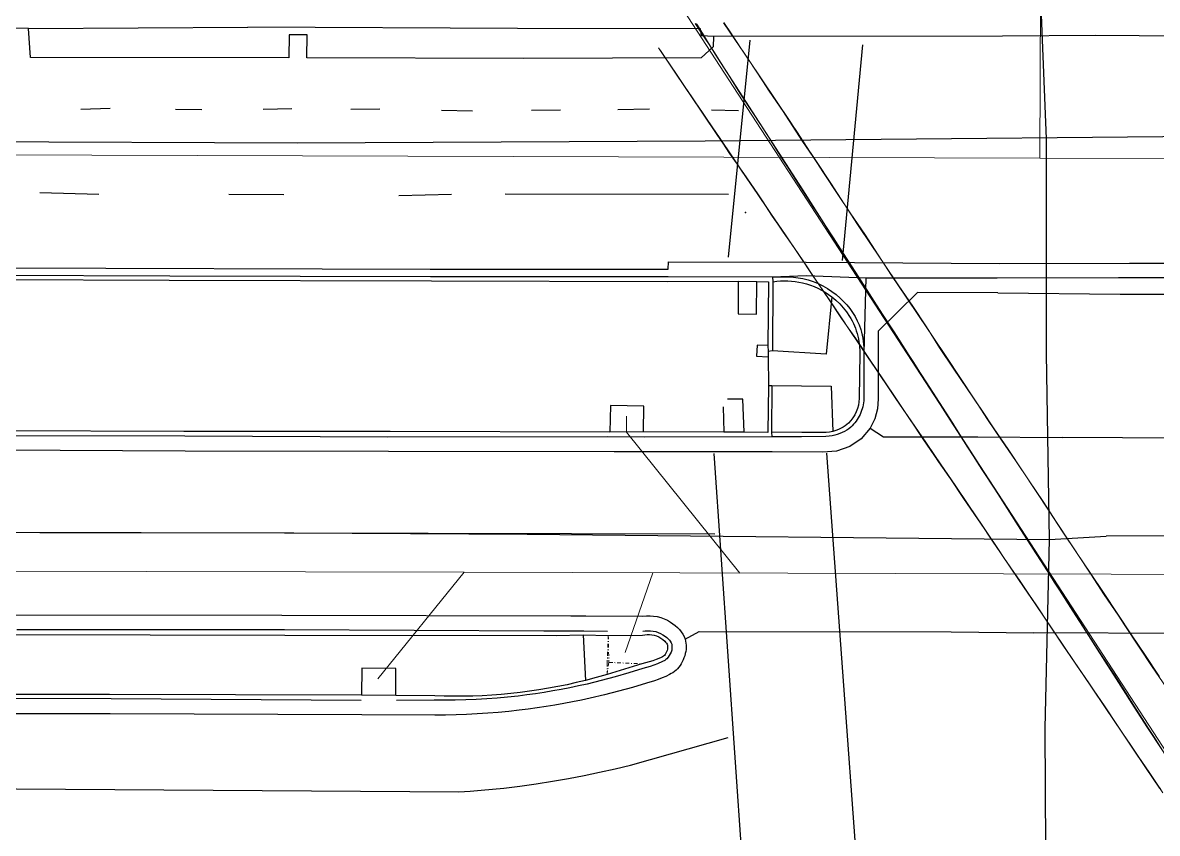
# Model space of a CAD drawing. Header units: feet. Extents: x 6439700 to 6442002, y 1883557 to 1884423.
# Drawn here: x 6439940.4 to 6440090.8, y 1883908.9 to 1884016.3 of the extents above; entities that cross this region are included whole.
import ezdxf
from ezdxf.lldxf.tags import DXFTag

# ---------------------------------------------------------------- set-up
doc = ezdxf.new("R2010")
doc.units = ezdxf.units.FT
doc.header["$MEASUREMENT"] = 0
doc.linetypes.add('DASHDOT', pattern=[1, 0.5, -0.25, 0, -0.25])
for name, color, linetype, lineweight in [('VF-ELEC-OVHD-LINE-', 253, 'OVERHEADELECTRIC', 15), ('VF-ROAD-CRWN-LINE-', 253, 'Continuous', 25), ('VF-ROAD-STRP-WHIT-LINE-', 253, 'Continuous', 25), ('VF-SSWR-GEOP-LINE-QLB-', 253, 'SEWER', 15), ('VF-STRM-GEOP-LINE-QLB-', 253, 'STORMDRAIN', 15), ('VF-TOPO-BRKL-LINE-', 253, 'DASHDOT', 13), ('VF-TOPO-CONC-EDGE-LINE-', 253, 'Continuous', 25), ('VF-TOPO-CONC-GTFL-LINE-', 253, 'Continuous', 25), ('VF-TOPO-CONC-LIPG-LINE-', 253, 'Continuous', 25), ('VF-TOPO-CONC-TBCB-LINE-', 253, 'Continuous', 25)]:
    doc.layers.add(name, color=color, linetype=linetype, lineweight=lineweight)
doc.styles.get("Standard").update_dxf_attribs({"font": 'arial.ttf'})
tags = doc.linetypes.add('OVERHEADELECTRIC', pattern='A,1,-0.03,["OE",Standard,S=0.08,R=0,X=0,Y=-0.04],-0.16,1', length=2.19).pattern_tags.tags
tags[6] = DXFTag(74, 10)
tags = doc.linetypes.add('SEWER', pattern='A,1,-0.03,["SS",Standard,S=0.08,R=0,X=0,Y=-0.04],-0.16,1', length=2.19).pattern_tags.tags
tags[6] = DXFTag(74, 10)
tags = doc.linetypes.add('STORMDRAIN', pattern='A,1,-0.03,["SD",Standard,S=0.08,R=0,X=0,Y=-0.04],-0.16,1', length=2.19).pattern_tags.tags
tags[6] = DXFTag(74, 10)

msp = doc.modelspace()

# ---------------------------------------------------------------- linework, layer by layer
at = {"layer": 'VF-ELEC-OVHD-LINE-', "ltscale": 0.6}
msp.add_lwpolyline([(6440119.31, 1883877.73), (6440027.99, 1884018)], dxfattribs=at)
at = {"layer": 'VF-ELEC-OVHD-LINE-'}
for points in [[(6440092.16, 1883918.85, 696.75), (6440090.41, 1883921.62, 696.57), (6440088.62, 1883924.36, 696.43), (6440086.88, 1883927.14, 696.28), (6440085.11, 1883929.9, 696.17), (6440083.33, 1883932.66, 696.08), (6440081.55, 1883935.41, 695.99), (6440079.78, 1883938.17, 695.93), (6440078, 1883940.92, 695.88), (6440076.22, 1883943.68, 695.85), (6440074.44, 1883946.44, 695.84), (6440072.66, 1883949.19, 695.86), (6440070.88, 1883951.95, 695.89), (6440069.14, 1883954.73, 695.92), (6440067.36, 1883957.48, 695.98), (6440065.57, 1883960.23, 696.06), (6440063.83, 1883963.01, 696.15), (6440062.03, 1883965.76, 696.27), (6440060.26, 1883968.51, 696.41), (6440058.51, 1883971.29, 696.55), (6440056.71, 1883974.02, 696.71), (6440054.95, 1883976.78, 696.89), (6440053.19, 1883979.55, 697.09), (6440051.4, 1883982.29, 697.31), (6440049.64, 1883985.05, 697.53), (6440047.87, 1883987.8, 697.79), (6440046.09, 1883990.54, 698.06), (6440044.35, 1883993.31, 698.33), (6440042.56, 1883996.04, 698.65), (6440040.78, 1883998.78, 698.99), (6440039.04, 1884001.54, 699.32), (6440037.26, 1884004.27, 699.69), (6440035.46, 1884007, 700), (6440033.74, 1884009.75, 700.48), (6440032, 1884012.5, 700.87), (6440030.21, 1884015.2, 701.37), (6440029.54, 1884016.21, 701.56)], [(6440091.3, 1883920.15, 696.67), (6440089.52, 1883922.9, 696.5), (6440087.74, 1883925.65, 696.35), (6440085.97, 1883928.41, 696.23), (6440084.21, 1883931.18, 696.14), (6440082.45, 1883933.95, 696.05), (6440080.69, 1883936.71, 695.96), (6440078.94, 1883939.49, 695.89), (6440077.12, 1883942.21, 695.76), (6440075.39, 1883945, 695.82), (6440073.63, 1883947.77, 695.82), (6440071.85, 1883950.53, 695.86), (6440070.07, 1883953.28, 695.9), (6440068.28, 1883956.03, 695.96), (6440066.5, 1883958.79, 696.03), (6440064.71, 1883961.54, 696.12), (6440062.93, 1883964.29, 696.22), (6440061.16, 1883967.05, 696.34), (6440059.42, 1883969.82, 696.49), (6440057.68, 1883972.6, 696.62), (6440055.92, 1883975.37, 696.78), (6440054.13, 1883978.11, 696.97), (6440052.36, 1883980.87, 697.18), (6440050.58, 1883983.61, 697.42), (6440048.8, 1883986.36, 697.67), (6440047.02, 1883989.1, 697.93), (6440045.24, 1883991.85, 698.2), (6440043.48, 1883994.59, 698.49), (6440041.71, 1883997.34, 698.82), (6440039.96, 1884000.1, 699.15), (6440038.2, 1884002.84, 699.5), (6440036.44, 1884005.58, 699.87), (6440034.68, 1884008.33, 700.26), (6440032.92, 1884011.07, 700.65), (6440031.17, 1884013.8, 701.11), (6440029.66, 1884016.18, 701.5)], [(6440092.03, 1883919.09, 696.72), (6440090.27, 1883921.85, 696.55), (6440088.48, 1883924.6, 696.41), (6440086.7, 1883927.35, 696.29), (6440084.91, 1883930.1, 696.18), (6440083.13, 1883932.85, 696.08), (6440081.36, 1883935.61, 695.99), (6440079.59, 1883938.37, 695.92), (6440077.83, 1883941.14, 695.88), (6440076.08, 1883943.92, 695.84), (6440074.32, 1883946.69, 695.81), (6440072.55, 1883949.45, 695.84), (6440070.77, 1883952.2, 695.89), (6440068.98, 1883954.95, 695.93), (6440067.2, 1883957.7, 696), (6440065.41, 1883960.45, 696.08), (6440063.69, 1883963.25, 696.15), (6440061.93, 1883966.01, 696.26), (6440060.15, 1883968.76, 696.42), (6440058.36, 1883971.51, 696.57), (6440056.58, 1883974.26, 696.74), (6440054.8, 1883977.01, 696.92), (6440053.02, 1883979.76, 697.12), (6440051.24, 1883982.51, 697.33), (6440049.46, 1883985.25, 697.57), (6440047.7, 1883988.01, 697.82), (6440045.95, 1883990.77, 698.08), (6440044.21, 1883993.54, 698.36), (6440042.46, 1883996.3, 698.66), (6440040.68, 1883999.03, 699), (6440038.91, 1884001.78, 699.34), (6440037.14, 1884004.52, 699.7), (6440035.37, 1884007.25, 700.1), (6440033.6, 1884009.98, 700.52), (6440031.82, 1884012.71, 700.92), (6440030.12, 1884015.47, 701.41), (6440029.71, 1884016.12, 701.52)], [(6440091.27, 1883920.24, 696.67), (6440089.49, 1883922.99, 696.5), (6440087.71, 1883925.75, 696.36), (6440085.94, 1883928.5, 696.24), (6440084.16, 1883931.26, 696.13), (6440082.41, 1883934.03, 696.05), (6440080.67, 1883936.81, 695.94), (6440078.9, 1883939.57, 695.87), (6440077.12, 1883942.33, 695.83), (6440075.34, 1883945.08, 695.81), (6440073.57, 1883947.85, 695.81), (6440071.8, 1883950.61, 695.86), (6440070.02, 1883953.36, 695.89), (6440068.25, 1883956.12, 695.95), (6440066.47, 1883958.88, 696.02), (6440064.7, 1883961.64, 696.11), (6440062.92, 1883964.4, 696.22), (6440061.15, 1883967.15, 696.36), (6440059.37, 1883969.91, 696.49), (6440057.6, 1883972.66, 696.64), (6440055.82, 1883975.42, 696.82), (6440054.05, 1883978.17, 697), (6440052.28, 1883980.92, 697.21), (6440050.51, 1883983.68, 697.44), (6440048.74, 1883986.43, 697.69), (6440046.97, 1883989.18, 697.94), (6440045.21, 1883991.94, 698.21), (6440043.47, 1883994.7, 698.48), (6440041.7, 1883997.45, 698.79), (6440039.94, 1884000.19, 699.13), (6440038.17, 1884002.93, 699.49), (6440036.4, 1884005.67, 699.87), (6440034.63, 1884008.41, 700.26), (6440032.86, 1884011.14, 700.68), (6440031.14, 1884013.89, 701.13), (6440029.72, 1884016.16, 701.51)], [(6440092.36, 1883918.5, 696.77), (6440090.62, 1883921.28, 696.59), (6440088.84, 1883924.03, 696.44), (6440087.04, 1883926.77, 696.31), (6440085.28, 1883929.53, 696.2), (6440083.54, 1883932.31, 696.1), (6440081.75, 1883935.06, 696.02), (6440079.97, 1883937.82, 695.93), (6440078.21, 1883940.59, 695.88), (6440076.45, 1883943.35, 695.84), (6440074.65, 1883946.1, 695.84), (6440072.88, 1883948.86, 695.83), (6440071.13, 1883951.64, 695.86), (6440069.35, 1883954.39, 695.91), (6440067.55, 1883957.13, 695.98), (6440065.78, 1883959.9, 696.05), (6440064.05, 1883962.68, 696.14), (6440062.25, 1883965.42, 696.26), (6440060.43, 1883968.15, 696.37), (6440058.73, 1883970.95, 696.52), (6440056.94, 1883973.7, 696.69), (6440055.14, 1883976.43, 696.88), (6440053.37, 1883979.19, 697.06), (6440051.64, 1883981.97, 697.26), (6440049.86, 1883984.71, 697.52), (6440048.07, 1883987.45, 697.77), (6440046.33, 1883990.22, 698.02), (6440044.58, 1883992.98, 698.3), (6440042.78, 1883995.71, 698.61), (6440040.99, 1883998.44, 698.96), (6440039.25, 1884001.2, 699.29), (6440037.51, 1884003.95, 699.63), (6440035.72, 1884006.68, 700.03), (6440033.95, 1884009.4, 700.45), (6440032.21, 1884012.16, 700.85), (6440030.5, 1884014.93, 701.24), (6440029.75, 1884016.14, 701.4)], [(6440091.03, 1883929.76, 695.21), (6440089.22, 1883932.49, 695.08), (6440087.4, 1883935.22, 695.01), (6440085.58, 1883937.95, 694.91), (6440083.76, 1883940.68, 694.87), (6440081.93, 1883943.4, 694.82), (6440080.11, 1883946.13, 694.79), (6440078.27, 1883948.84, 694.78), (6440076.45, 1883951.58, 694.8), (6440074.65, 1883954.32, 694.85), (6440072.86, 1883957.07, 694.9), (6440071.04, 1883959.8, 695), (6440069.2, 1883962.51, 695.12), (6440067.36, 1883965.22, 695.25), (6440065.52, 1883967.94, 695.4), (6440063.69, 1883970.65, 695.56), (6440061.89, 1883973.39, 695.73), (6440060.11, 1883976.14, 695.93), (6440058.3, 1883978.87, 696.13), (6440056.47, 1883981.58, 696.37), (6440054.64, 1883984.29, 696.65), (6440052.81, 1883987, 696.94), (6440051.01, 1883989.73, 697.23), (6440049.22, 1883992.46, 697.54), (6440047.43, 1883995.19, 697.87), (6440045.63, 1883997.9, 698.25), (6440043.79, 1884000.59, 698.65), (6440042, 1884003.31, 699.05), (6440040.24, 1884006.05, 699.46), (6440038.44, 1884008.75, 699.93), (6440036.63, 1884011.44, 700.43), (6440034.81, 1884014.1, 701.04), (6440033.31, 1884016.3, 701.53)], [(6440091.97, 1883928.27, 695.3), (6440090.13, 1883930.98, 695.17), (6440088.31, 1883933.71, 695.06), (6440086.52, 1883936.46, 694.98), (6440084.73, 1883939.21, 694.89), (6440082.9, 1883941.93, 694.85), (6440081.07, 1883944.65, 694.81), (6440079.25, 1883947.39, 694.78), (6440077.45, 1883950.13, 694.79), (6440075.66, 1883952.87, 694.81), (6440073.83, 1883955.6, 694.86), (6440071.99, 1883958.32, 694.95), (6440070.14, 1883961.02, 695.03), (6440068.3, 1883963.73, 695.19), (6440066.51, 1883966.48, 695.32), (6440064.73, 1883969.23, 695.45), (6440062.91, 1883971.96, 695.61), (6440061.07, 1883974.67, 695.83), (6440059.24, 1883977.38, 696.04), (6440057.41, 1883980.09, 696.25), (6440055.59, 1883982.81, 696.49), (6440053.81, 1883985.56, 696.76), (6440052.02, 1883988.29, 697.04), (6440050.2, 1883991, 697.36), (6440048.37, 1883993.7, 697.71), (6440046.56, 1883996.42, 698.06), (6440044.79, 1883999.16, 698.42), (6440043.01, 1884001.89, 698.8), (6440041.19, 1884004.58, 699.23), (6440039.37, 1884007.27, 699.7), (6440037.57, 1884009.97, 700.2), (6440035.79, 1884012.68, 700.71), (6440033.99, 1884015.36, 701.26), (6440033.34, 1884016.32, 701.45)], [(6440091.08, 1883929.62, 695.24), (6440089.24, 1883932.33, 695.11), (6440087.45, 1883935.08, 695), (6440085.63, 1883937.81, 694.93), (6440083.78, 1883940.52, 694.87), (6440081.99, 1883943.27, 694.82), (6440080.19, 1883946.01, 694.77), (6440078.35, 1883948.73, 694.77), (6440076.54, 1883951.47, 694.81), (6440074.74, 1883954.2, 694.85), (6440072.93, 1883956.94, 694.9), (6440071.11, 1883959.67, 694.99), (6440069.28, 1883962.39, 695.12), (6440067.44, 1883965.1, 695.25), (6440065.6, 1883967.82, 695.39), (6440063.76, 1883970.53, 695.55), (6440061.95, 1883973.26, 695.72), (6440060.19, 1883976.02, 695.93), (6440058.38, 1883978.75, 696.12), (6440056.55, 1883981.46, 696.36), (6440054.72, 1883984.17, 696.64), (6440052.89, 1883986.88, 696.92), (6440051.08, 1883989.6, 697.21), (6440049.3, 1883992.34, 697.53), (6440047.51, 1883995.07, 697.86), (6440045.7, 1883997.78, 698.22), (6440043.91, 1884000.5, 698.6), (6440042.12, 1884003.22, 699), (6440040.31, 1884005.92, 699.44), (6440038.48, 1884008.61, 699.93), (6440036.69, 1884011.31, 700.44), (6440034.9, 1884014, 700.96), (6440033.35, 1884016.33, 701.41)], [(6440091.53, 1883914.3, 696.98), (6440089.71, 1883917.02, 696.78), (6440087.85, 1883919.72, 696.61), (6440086.03, 1883922.45, 696.45), (6440084.18, 1883925.15, 696.31), (6440082.35, 1883927.87, 696.18), (6440080.52, 1883930.59, 696.07), (6440078.67, 1883933.3, 695.98), (6440076.85, 1883936.03, 695.91), (6440074.99, 1883938.73, 695.85), (6440073.17, 1883941.46, 695.81), (6440071.32, 1883944.17, 695.79), (6440069.48, 1883946.89, 695.82), (6440067.66, 1883949.61, 695.82), (6440065.84, 1883952.34, 695.84), (6440063.99, 1883955.06, 695.88), (6440062.14, 1883957.76, 695.96), (6440060.29, 1883960.47, 696.06), (6440058.44, 1883963.18, 696.16), (6440056.59, 1883965.88, 696.28), (6440054.74, 1883968.59, 696.41), (6440052.9, 1883971.3, 696.55), (6440051.06, 1883974.02, 696.72), (6440049.24, 1883976.74, 696.89), (6440047.44, 1883979.47, 697.1), (6440045.6, 1883982.18, 697.31), (6440043.77, 1883984.89, 697.53), (6440041.92, 1883987.59, 697.79), (6440040.08, 1883990.29, 698.08), (6440038.23, 1883992.99, 698.37), (6440036.39, 1883995.69, 698.67), (6440034.58, 1883998.4, 699), (6440032.75, 1884001.1, 699.33), (6440030.91, 1884003.8, 699.68), (6440029.09, 1884006.5, 700.06), (6440027.26, 1884009.2, 700.44), (6440025.42, 1884011.89, 700.85), (6440024.67, 1884012.99, 701.02)], [(6440090.86, 1883915.27, 696.92), (6440089.03, 1883917.99, 696.72), (6440087.19, 1883920.71, 696.55), (6440085.37, 1883923.43, 696.4), (6440083.52, 1883926.13, 696.25), (6440081.71, 1883928.87, 696.13), (6440079.85, 1883931.57, 696.04), (6440078.02, 1883934.29, 695.96), (6440076.18, 1883937.01, 695.89), (6440074.33, 1883939.72, 695.84), (6440072.52, 1883942.45, 695.78), (6440070.64, 1883945.14, 695.79), (6440068.82, 1883947.87, 695.81), (6440066.98, 1883950.59, 695.83), (6440065.13, 1883953.29, 695.87), (6440063.31, 1883956.03, 695.91), (6440061.45, 1883958.72, 696), (6440059.62, 1883961.45, 696.08), (6440057.78, 1883964.16, 696.18), (6440055.92, 1883966.86, 696.32), (6440054.08, 1883969.58, 696.46), (6440052.27, 1883972.31, 696.61), (6440050.41, 1883975, 696.78), (6440048.59, 1883977.73, 696.97), (6440046.74, 1883980.43, 697.19), (6440044.9, 1883983.14, 697.41), (6440043.09, 1883985.86, 697.62), (6440041.23, 1883988.55, 697.9), (6440039.41, 1883991.27, 698.18), (6440037.57, 1883993.97, 698.47), (6440035.73, 1883996.66, 698.8), (6440033.92, 1883999.39, 699.1), (6440032.06, 1884002.06, 699.46), (6440030.23, 1884004.76, 699.84), (6440028.41, 1884007.47, 700.21), (6440026.58, 1884010.15, 700.62), (6440024.77, 1884012.86, 701.02), (6440024.68, 1884013, 701.04)], [(6440091.25, 1883914.72, 696.95), (6440089.42, 1883917.43, 696.76), (6440087.57, 1883920.14, 696.59), (6440085.75, 1883922.86, 696.43), (6440083.9, 1883925.57, 696.29), (6440082.08, 1883928.3, 696.17), (6440080.23, 1883931.01, 696.07), (6440078.39, 1883933.72, 695.96), (6440076.56, 1883936.44, 695.79), (6440074.74, 1883939.17, 695.82), (6440072.89, 1883941.88, 695.8), (6440071.03, 1883944.58, 695.79), (6440069.21, 1883947.3, 695.81), (6440067.35, 1883950.01, 695.83), (6440065.53, 1883952.74, 695.86), (6440063.69, 1883955.45, 695.9), (6440061.82, 1883958.15, 695.98), (6440060.01, 1883960.88, 696.07), (6440058.15, 1883963.58, 696.17), (6440056.31, 1883966.3, 696.29), (6440054.49, 1883969.02, 696.43), (6440052.65, 1883971.73, 696.58), (6440050.83, 1883974.46, 696.74), (6440048.96, 1883977.15, 696.94), (6440047.14, 1883979.87, 697.13), (6440045.3, 1883982.58, 697.36), (6440043.44, 1883985.28, 697.59), (6440041.63, 1883988, 697.85), (6440039.77, 1883990.69, 698.13), (6440037.97, 1883993.42, 698.39), (6440036.12, 1883996.11, 698.71), (6440034.27, 1883998.8, 699.05), (6440032.43, 1884001.49, 699.39), (6440030.6, 1884004.19, 699.77), (6440028.79, 1884006.9, 700.15), (6440026.99, 1884009.62, 700.5), (6440025.15, 1884012.3, 700.92), (6440024.68, 1884012.99, 701.03)], [(6440091.08, 1883914.91, 696.94), (6440089.25, 1883917.62, 696.75), (6440087.43, 1883920.35, 696.57), (6440085.61, 1883923.07, 696.41), (6440083.79, 1883925.8, 696.27), (6440081.94, 1883928.51, 696.16), (6440080.08, 1883931.21, 696.06), (6440078.24, 1883933.92, 695.96), (6440076.42, 1883936.65, 695.89), (6440074.6, 1883939.38, 695.84), (6440072.77, 1883942.1, 695.79), (6440070.92, 1883944.81, 695.79), (6440069.06, 1883947.51, 695.81), (6440067.23, 1883950.23, 695.82), (6440065.39, 1883952.95, 695.86), (6440063.55, 1883955.67, 695.91), (6440061.68, 1883958.37, 695.98), (6440059.82, 1883961.06, 696.08), (6440057.98, 1883963.78, 696.18), (6440056.15, 1883966.5, 696.29), (6440054.32, 1883969.22, 696.44), (6440052.49, 1883971.94, 696.6), (6440050.65, 1883974.65, 696.77), (6440048.82, 1883977.36, 696.96), (6440046.99, 1883980.08, 697.17), (6440045.16, 1883982.79, 697.38), (6440043.33, 1883985.51, 697.59), (6440041.5, 1883988.22, 697.85), (6440039.67, 1883990.93, 698.12), (6440037.83, 1883993.63, 698.42), (6440035.99, 1883996.33, 698.75), (6440034.11, 1883998.99, 699.11), (6440032.32, 1884001.73, 699.4), (6440030.5, 1884004.43, 699.76), (6440028.67, 1884007.12, 700.14), (6440026.85, 1884009.82, 700.54), (6440025.03, 1884012.52, 700.96), (6440024.7, 1884013.01, 701.03)]]:
    msp.add_polyline3d(points, dxfattribs=at)
at = {"layer": 'VF-ROAD-CRWN-LINE-'}
msp.add_line((6440076.52, 1883947.84, 658.63), (6440084.03, 1883948.29, 658.51), dxfattribs=at)
for points in [[(6440074.68, 1883609.49, 655.85), (6440074.04, 1883632.56, 655.87), (6440074.98, 1883650.62, 655.93), (6440074.74, 1883684.28, 656.11), (6440076.35, 1883710.46, 656.26), (6440076.03, 1883752.52, 656.73), (6440075.94, 1883785.21, 657.14), (6440076.04, 1883820.4, 657.55), (6440075.6, 1883862.15, 657.93), (6440076.04, 1883884.16, 658.27), (6440076.08, 1883898.94, 658.48), (6440075.96, 1883922.83, 658.7), (6440076.52, 1883947.84, 658.63), (6440076.11, 1883972.45, 658.08), (6440076.12, 1884000.94, 658.03), (6440075.01, 1884028.34, 657.82), (6440075.13, 1884049.3, 658.22), (6440075.44, 1884073.17, 658.62), (6440075.33, 1884105.77, 659.08), (6440074.36, 1884138.91, 659.49), (6440076.17, 1884180.53, 659.92), (6440076.37, 1884213.99, 660.29), (6440076.02, 1884255.12, 660.74), (6440075.52, 1884297.53, 661.29)], [(6439842.99, 1884001.03, 659.25), (6439886.35, 1884000.78, 659.08), (6439932.85, 1884000.58, 658.88), (6439976.8, 1884000.39, 658.6), (6440030.85, 1884000.68, 658.36), (6440114.86, 1884001.48, 657.79), (6440161.71, 1884001.63, 657.39), (6440209.22, 1884002.26, 656.96), (6440259.48, 1884002.36, 656.41), (6440322.92, 1884002.19, 655.67)], [(6439819.75, 1883949.15, 659.87), (6439849.71, 1883949.04, 659.74), (6439874.33, 1883948.96, 659.49), (6439908.22, 1883948.86, 659.37), (6439942.67, 1883948.77, 659.29), (6439976.35, 1883948.73, 659.12), (6440007.29, 1883948.57, 658.98), (6440076.52, 1883947.84, 658.63)], [(6440273.71, 1883947.89, 656.54), (6440246.84, 1883948.16, 656.85), (6440186.81, 1883948.19, 657.62), (6440145.12, 1883948.29, 658.08), (6440113.01, 1883948.34, 658.37), (6440084.03, 1883948.29, 658.51)]]:
    msp.add_polyline3d(points, dxfattribs=at)
at = {"layer": 'VF-ROAD-STRP-WHIT-LINE-'}
for p, q in [((6440033.94, 1883985.26), (6440036.82, 1884014.01)), ((6440049.08, 1883984.83), (6440051.76, 1884013.39)), ((6439948.1, 1884004.87), (6439952, 1884004.98)), ((6439960.64, 1884004.85), (6439964.14, 1884004.81)), ((6439972.29, 1884004.87), (6439976.07, 1884004.97)), ((6439983.91, 1884004.86), (6439987.75, 1884004.92)), ((6439995.91, 1884004.75), (6440000.01, 1884004.63)), ((6440007.84, 1884004.74), (6440011.7, 1884004.77)), ((6440019.28, 1884004.84), (6440023.48, 1884004.91)), ((6440031.7, 1884004.78), (6440035.29, 1884004.7)), ((6439950.5, 1883993.54), (6439942.68, 1883993.77)), ((6439975.02, 1883993.51), (6439967.74, 1883993.57)), ((6439997.23, 1883993.56), (6439990.25, 1883993.4)), ((6440033.96, 1883993.58), (6440004.36, 1883993.59)), ((6440032.03, 1883959.24), (6440037.31, 1883882.49)), ((6439819.94, 1883949.03), (6440032.13, 1883948.61))]:
    msp.add_line(p, q, dxfattribs=at)
for points in [[(6440046.95, 1883959.29), (6440053.09, 1883875.38), (6440093.2, 1883874.04), (6440100.69, 1883913.75)], [(6439926.48, 1883914.9), (6439998.22, 1883914.41), (6439999.7, 1883914.51), (6440001.19, 1883914.62), (6440002.68, 1883914.76), (6440004.16, 1883914.92), (6440006.31, 1883915.18), (6440008.46, 1883915.49), (6440010.61, 1883915.83), (6440012.75, 1883916.2), (6440014.81, 1883916.59), (6440016.87, 1883917.01), (6440018.93, 1883917.46), (6440020.98, 1883917.94), (6440033.91, 1883921.63)]]:
    msp.add_lwpolyline(points, dxfattribs=at)
msp.add_point((6440036.22, 1883991.19), dxfattribs=at)
at = {"layer": 'VF-SSWR-GEOP-LINE-QLB-', "ltscale": 0.6}
for points, elevation in [([(6440076.43, 1884287.56), (6440075.23, 1883998.36), (6440322.5, 1883997.95)], 660.97), ([(6440075.23, 1883998.36), (6439740.13, 1883999.45)], 657.98)]:
    msp.add_lwpolyline(points, dxfattribs=dict(at, elevation=elevation))
at = {"layer": 'VF-STRM-GEOP-LINE-QLB-'}
msp.add_line((6440020.45, 1883962.08, 659.06), (6440035.45, 1883943.39, 660.28), dxfattribs=at)
at = {"layer": 'VF-STRM-GEOP-LINE-QLB-', "ltscale": 0.6, "flags": 128}
for points, elevation in [([(6440020.46, 1883964.2), (6440020.45, 1883962.08)], 658.91), ([(6439704.49, 1883944.14), (6439998.92, 1883943.5), (6440299.11, 1883942.58), (6440342.78, 1883942.58)], 660.28), ([(6439987.48, 1883929.39), (6439998.92, 1883943.5)], 658.84), ([(6440020.27, 1883932.89), (6440023.93, 1883943.42)], 659.02)]:
    msp.add_lwpolyline(points, dxfattribs=dict(at, elevation=elevation))
at = {"layer": 'VF-TOPO-BRKL-LINE-'}
msp.add_line((6440018.11, 1883931.56, 659.14), (6440022.48, 1883931.38, 658.96), dxfattribs=at)
for points in [[(6440018.02, 1883935.14, 658.99), (6440018.11, 1883931.56, 659.14), (6440017.86, 1883929.97, 658.93)], [(6440018.02, 1883935.14, 658.99), (6440017.88, 1883931.52, 658.97), (6440017.86, 1883929.97, 658.93)]]:
    msp.add_polyline3d(points, dxfattribs=at)
at = {"layer": 'VF-TOPO-CONC-EDGE-LINE-'}
for p, q in [((6439975.72, 1884014.73, 657.9), (6439975.7, 1884011.69, 658.1)), ((6439978.12, 1884014.72, 657.91), (6439975.72, 1884014.73, 657.9)), ((6439978.06, 1884011.66, 658.11), (6439978.12, 1884014.72, 657.91)), ((6440031.96, 1884014.51, 657.59), (6440031.93, 1884013.12, 657.67)), ((6440031.93, 1884013.12, 657.67), (6440030.32, 1884011.68, 657.8)), ((6439975.7, 1884011.69, 658.1), (6439941.45, 1884011.72, 658.29)), ((6440006.84, 1884011.6, 657.91), (6439978.06, 1884011.66, 658.11)), ((6440030.32, 1884011.68, 657.8), (6440006.84, 1884011.6, 657.91)), ((6440035.25, 1883982.08, 658.44), (6440035.26, 1883977.73, 658.52)), ((6440037.68, 1883977.71, 658.52), (6440037.73, 1883982.04, 658.4)), ((6440039.78, 1883982.63, 657.88), (6440040.55, 1883982.67, 657.88)), ((6440039.78, 1883982.63, 657.88), (6440039.86, 1883982.01, 657.88)), ((6440040.55, 1883982.67, 657.88), (6440041.31, 1883982.67, 657.89)), ((6440041.31, 1883982.67, 657.89), (6440041.94, 1883982.65, 657.88)), ((6440041.94, 1883982.65, 657.88), (6440042.58, 1883982.61, 657.87)), ((6440042.58, 1883982.61, 657.87), (6440043.21, 1883982.54, 657.86)), ((6440043.21, 1883982.54, 657.86), (6440043.83, 1883982.43, 657.85)), ((6440043.83, 1883982.43, 657.85), (6440044.51, 1883982.25, 657.86)), ((6440044.51, 1883982.25, 657.86), (6440045.18, 1883982.03, 657.86)), ((6440039.86, 1883982.01, 657.88), (6440039.81, 1883972.85, 658.64)), ((6440045.18, 1883982.03, 657.86), (6440045.83, 1883981.77, 657.87)), ((6440045.83, 1883981.77, 657.87), (6440046.47, 1883981.46, 657.88)), ((6440046.47, 1883981.46, 657.88), (6440047.09, 1883981.11, 657.88)), ((6440047.09, 1883981.11, 657.88), (6440047.68, 1883980.72, 657.89)), ((6440047.68, 1883980.72, 657.89), (6440048.24, 1883980.3, 657.89)), ((6440047.66, 1883980.02, 658.36), (6440046.89, 1883972.39, 658.6)), ((6440048.24, 1883980.3, 657.89), (6440048.77, 1883979.84, 657.9)), ((6440048.77, 1883979.84, 657.9), (6440049.21, 1883979.4, 657.91)), ((6440049.21, 1883979.4, 657.91), (6440049.64, 1883978.93, 657.92)), ((6440035.26, 1883977.73, 658.55), (6440037.68, 1883977.71, 658.52)), ((6440049.64, 1883978.93, 657.92), (6440050.04, 1883978.44, 657.93)), ((6440050.04, 1883978.44, 657.93), (6440050.4, 1883977.93, 657.94)), ((6440050.4, 1883977.93, 657.94), (6440050.74, 1883977.39, 657.95)), ((6440050.74, 1883977.39, 657.95), (6440051.03, 1883976.84, 657.96)), ((6440051.03, 1883976.84, 657.96), (6440051.29, 1883976.27, 657.97)), ((6440051.29, 1883976.27, 657.97), (6440051.5, 1883975.68, 657.98)), ((6440051.5, 1883975.68, 657.98), (6440051.61, 1883975.31, 657.98)), ((6440051.61, 1883975.31, 657.98), (6440051.7, 1883974.92, 657.99)), ((6440051.7, 1883974.92, 657.99), (6440051.77, 1883974.53, 657.99)), ((6440051.77, 1883974.53, 657.99), (6440051.83, 1883974.14, 658)), ((6440037.75, 1883973.59, 658.61), (6440037.68, 1883972.15, 658.62)), ((6440039.18, 1883973.56, 658.59), (6440037.75, 1883973.59, 658.61)), ((6440051.83, 1883974.14, 658), (6440051.87, 1883973.75, 658)), ((6440051.87, 1883973.75, 658), (6440051.9, 1883973.35, 658.01)), ((6440051.9, 1883973.35, 658.01), (6440051.91, 1883972.96, 658.02)), ((6440037.68, 1883972.15, 658.62), (6440039.22, 1883972.07, 658.66)), ((6440039.81, 1883972.85, 658.64), (6440039.2, 1883972.75, 658.64)), ((6440039.2, 1883972.75, 658.64), (6440039.22, 1883972.07, 658.66)), ((6440039.22, 1883972.07, 658.66), (6440039.25, 1883968.24, 658.75)), ((6440046.89, 1883972.39, 658.6), (6440039.81, 1883972.85, 658.64)), ((6440051.91, 1883972.96, 658.02), (6440051.9, 1883972.57, 658.02)), ((6440039.25, 1883968.24, 658.75), (6440039.69, 1883968.27, 658.73)), ((6440039.69, 1883968.27, 658.73), (6440039.68, 1883962.05, 658.47)), ((6440039.69, 1883968.27, 658.73), (6440047.55, 1883968.16, 658.69)), ((6440047.55, 1883968.16, 658.69), (6440047.77, 1883962.16, 658.82)), ((6440018.32, 1883965.6, 659.17), (6440018.22, 1883962.06, 659.08)), ((6440022.74, 1883965.53, 659.06), (6440018.32, 1883965.6, 659.17)), ((6440022.69, 1883962.11, 659.04), (6440022.74, 1883965.53, 659.06)), ((6440035.86, 1883966.44, 658.87), (6440033.83, 1883966.42, 658.86)), ((6440036.04, 1883962.05, 658.93), (6440035.86, 1883966.44, 658.87)), ((6440033.25, 1883965.42, 658.86), (6440033.35, 1883962.05, 658.94)), ((6440052.73, 1883962.61, 658.33), (6440054.5, 1883961.45, 658.41)), ((6440039.68, 1883962.05, 658.47), (6440039.71, 1883961.44, 658.43)), ((6440054.5, 1883961.45, 658.41), (6440067.02, 1883961.46, 658.36)), ((6440067.02, 1883961.46, 658.36), (6440078.17, 1883961.35, 658.35)), ((6440119.91, 1883961.18, 657.95), (6440078.17, 1883961.35, 658.35)), ((6440028.21, 1883934.63, 658.65), (6440030.08, 1883935.66, 658.64)), ((6440030.08, 1883935.66, 658.64), (6440063.47, 1883935.6, 658.66)), ((6440063.47, 1883935.6, 658.66), (6440074.44, 1883935.49, 658.65)), ((6440094.65, 1883935.41, 658.34), (6440074.44, 1883935.49, 658.65)), ((6440014.7, 1883935.2, 659.07), (6440015.01, 1883929.18, 658.95)), ((6439985.37, 1883930.79, 658.93), (6439985.32, 1883927.21, 658.91)), ((6439989.86, 1883930.75, 658.96), (6439985.37, 1883930.79, 658.93)), ((6439989.87, 1883927.19, 658.89), (6439989.86, 1883930.75, 658.96))]:
    msp.add_line(p, q, dxfattribs=at)
at = {"layer": 'VF-TOPO-CONC-GTFL-LINE-'}
for p, q in [((6439887.38, 1883983.05, 658.71), (6439959.9, 1883982.8, 658.29)), ((6439959.9, 1883982.8, 658.29), (6439994.45, 1883982.71, 658.11)), ((6439994.45, 1883982.71, 658.11), (6440025.95, 1883982.71, 657.89)), ((6440025.95, 1883982.71, 657.89), (6440039.78, 1883982.63, 657.88)), ((6440039.78, 1883982.63, 657.88), (6440044.24, 1883982.83, 657.81)), ((6440044.24, 1883982.83, 657.81), (6440052.17, 1883982.54, 657.76)), ((6440052.17, 1883982.54, 657.76), (6440051.9, 1883972.57, 658.02)), ((6440052.17, 1883982.54, 657.76), (6440069.56, 1883982.52, 657.63)), ((6440069.56, 1883982.52, 657.63), (6440085.68, 1883982.57, 657.62)), ((6440085.68, 1883982.57, 657.62), (6440112.88, 1883982.49, 657.44)), ((6440051.9, 1883972.57, 658.02), (6440051.88, 1883966.46, 658.16)), ((6440051.81, 1883965.69, 658.18), (6440051.76, 1883965.43, 658.18)), ((6440051.85, 1883965.95, 658.17), (6440051.81, 1883965.69, 658.18)), ((6440051.88, 1883966.21, 658.16), (6440051.85, 1883965.95, 658.17)), ((6440051.88, 1883966.46, 658.16), (6440051.88, 1883966.21, 658.16)), ((6440051.3, 1883964.19, 658.22), (6440051.17, 1883963.96, 658.22)), ((6440051.42, 1883964.43, 658.21), (6440051.3, 1883964.19, 658.22)), ((6440051.52, 1883964.67, 658.2), (6440051.42, 1883964.43, 658.21)), ((6440051.61, 1883964.92, 658.2), (6440051.52, 1883964.67, 658.2)), ((6440051.69, 1883965.18, 658.19), (6440051.61, 1883964.92, 658.2)), ((6440051.76, 1883965.43, 658.18), (6440051.69, 1883965.18, 658.19)), ((6440049.91, 1883962.53, 658.27), (6440049.63, 1883962.34, 658.28)), ((6440050.18, 1883962.75, 658.26), (6440049.91, 1883962.53, 658.27)), ((6440050.37, 1883962.92, 658.26), (6440050.18, 1883962.75, 658.26)), ((6440050.55, 1883963.11, 658.25), (6440050.37, 1883962.92, 658.26)), ((6440050.72, 1883963.3, 658.24), (6440050.55, 1883963.11, 658.25)), ((6440050.88, 1883963.51, 658.24), (6440050.72, 1883963.3, 658.24)), ((6440051.03, 1883963.73, 658.23), (6440050.88, 1883963.51, 658.24)), ((6440051.17, 1883963.96, 658.22), (6440051.03, 1883963.73, 658.23)), ((6439961.9, 1883961.52, 658.75), (6439933.72, 1883961.58, 658.91)), ((6439988.81, 1883961.4, 658.65), (6439961.9, 1883961.52, 658.75)), ((6440017.96, 1883961.43, 658.52), (6439988.81, 1883961.4, 658.65)), ((6440022.79, 1883961.4, 658.46), (6440017.96, 1883961.43, 658.52)), ((6440039.71, 1883961.44, 658.43), (6440022.79, 1883961.4, 658.46)), ((6440043.66, 1883961.45, 658.4), (6440039.71, 1883961.44, 658.43)), ((6440046.87, 1883961.48, 658.33), (6440043.66, 1883961.45, 658.4)), ((6440047.29, 1883961.52, 658.33), (6440046.87, 1883961.48, 658.33)), ((6440047.71, 1883961.59, 658.33), (6440047.29, 1883961.52, 658.33)), ((6440048.04, 1883961.67, 658.33), (6440047.71, 1883961.59, 658.33)), ((6440048.37, 1883961.76, 658.32), (6440048.04, 1883961.67, 658.33)), ((6440048.7, 1883961.88, 658.31), (6440048.37, 1883961.76, 658.32)), ((6440049.02, 1883962.01, 658.3), (6440048.7, 1883961.88, 658.31)), ((6440049.33, 1883962.17, 658.29), (6440049.02, 1883962.01, 658.3)), ((6440049.63, 1883962.34, 658.28), (6440049.33, 1883962.17, 658.29)), ((6439939.61, 1883935.92, 658.9), (6439975.11, 1883935.9, 658.74)), ((6439975.11, 1883935.9, 658.74), (6440009.49, 1883935.73, 658.58)), ((6440009.49, 1883935.73, 658.58), (6440014.8, 1883935.76, 658.54)), ((6440014.8, 1883935.76, 658.54), (6440017.93, 1883935.71, 658.42)), ((6440022.59, 1883935.68, 658.4), (6440022.93, 1883935.74, 658.42)), ((6440022.93, 1883935.74, 658.42), (6440023.27, 1883935.76, 658.43)), ((6440023.27, 1883935.76, 658.43), (6440023.62, 1883935.75, 658.44)), ((6440023.62, 1883935.75, 658.44), (6440023.96, 1883935.71, 658.46)), ((6440023.96, 1883935.71, 658.46), (6440024.31, 1883935.64, 658.47)), ((6440024.31, 1883935.64, 658.47), (6440024.64, 1883935.53, 658.48)), ((6440024.64, 1883935.53, 658.48), (6440024.95, 1883935.39, 658.5)), ((6440024.95, 1883935.39, 658.5), (6440025.25, 1883935.23, 658.51)), ((6440025.25, 1883935.23, 658.51), (6440025.62, 1883934.98, 658.51)), ((6440025.62, 1883934.98, 658.51), (6440025.8, 1883934.84, 658.51)), ((6440025.8, 1883934.84, 658.51), (6440025.97, 1883934.69, 658.51)), ((6440025.97, 1883934.69, 658.51), (6440026.12, 1883934.53, 658.51)), ((6440026.12, 1883934.53, 658.51), (6440026.25, 1883934.36, 658.51)), ((6440026.25, 1883934.36, 658.51), (6440026.36, 1883934.17, 658.5)), ((6440026.36, 1883934.17, 658.5), (6440026.43, 1883933.97, 658.5)), ((6440026.43, 1883933.97, 658.5), (6440026.47, 1883933.72, 658.5)), ((6440026.1, 1883932.46, 658.5), (6440025.95, 1883932.24, 658.5)), ((6440026.24, 1883932.69, 658.5), (6440026.1, 1883932.46, 658.5)), ((6440026.35, 1883932.94, 658.5), (6440026.24, 1883932.69, 658.5)), ((6440026.43, 1883933.2, 658.5), (6440026.35, 1883932.94, 658.5)), ((6440026.47, 1883933.46, 658.5), (6440026.43, 1883933.2, 658.5)), ((6440026.47, 1883933.72, 658.5), (6440026.47, 1883933.46, 658.5)), ((6440023.57, 1883931.04, 658.46), (6440022.59, 1883930.75, 658.45)), ((6440024.06, 1883931.19, 658.46), (6440023.57, 1883931.04, 658.46)), ((6440024.54, 1883931.38, 658.47), (6440024.06, 1883931.19, 658.46)), ((6440025.2, 1883931.66, 658.48), (6440024.54, 1883931.38, 658.47)), ((6440025.51, 1883931.82, 658.49), (6440025.2, 1883931.66, 658.48)), ((6440025.65, 1883931.93, 658.5), (6440025.51, 1883931.82, 658.49)), ((6440025.78, 1883932.04, 658.5), (6440025.65, 1883931.93, 658.5)), ((6440025.95, 1883932.24, 658.5), (6440025.78, 1883932.04, 658.5)), ((6440018.92, 1883929.66, 658.43), (6440017.07, 1883929.16, 658.42)), ((6440020.76, 1883930.19, 658.44), (6440018.92, 1883929.66, 658.43)), ((6440022.59, 1883930.75, 658.45), (6440020.76, 1883930.19, 658.44)), ((6440011.8, 1883927.99, 658.4), (6440010.66, 1883927.78, 658.4)), ((6440012.94, 1883928.21, 658.41), (6440011.8, 1883927.99, 658.4)), ((6440014.08, 1883928.45, 658.41), (6440012.94, 1883928.21, 658.41)), ((6440015.21, 1883928.7, 658.41), (6440014.08, 1883928.45, 658.41)), ((6440017.07, 1883929.16, 658.42), (6440015.21, 1883928.7, 658.41)), ((6439952.11, 1883926.72, 658.47), (6439928.43, 1883926.78, 658.49)), ((6439985.27, 1883926.53, 658.32), (6439952.11, 1883926.72, 658.47)), ((6439994.95, 1883926.57, 658.37), (6439989.95, 1883926.51, 658.33)), ((6439996.34, 1883926.55, 658.37), (6439994.95, 1883926.57, 658.37)), ((6439997.74, 1883926.56, 658.37), (6439996.34, 1883926.55, 658.37)), ((6439999.13, 1883926.59, 658.38), (6439997.74, 1883926.56, 658.37)), ((6440000.52, 1883926.65, 658.38), (6439999.13, 1883926.59, 658.38)), ((6440001.91, 1883926.73, 658.38), (6440000.52, 1883926.65, 658.38)), ((6440003.3, 1883926.83, 658.38), (6440001.91, 1883926.73, 658.38)), ((6440004.68, 1883926.96, 658.39), (6440003.3, 1883926.83, 658.38)), ((6440006.07, 1883927.11, 658.39), (6440004.68, 1883926.96, 658.39)), ((6440007.22, 1883927.25, 658.39), (6440006.07, 1883927.11, 658.39)), ((6440008.37, 1883927.41, 658.4), (6440007.22, 1883927.25, 658.39)), ((6440009.52, 1883927.59, 658.4), (6440008.37, 1883927.41, 658.4)), ((6440010.66, 1883927.78, 658.4), (6440009.52, 1883927.59, 658.4))]:
    msp.add_line(p, q, dxfattribs=at)
at = {"layer": 'VF-TOPO-CONC-LIPG-LINE-'}
for p, q in [((6439941.19, 1884015.56, 658.07), (6439928.47, 1884015.73, 658.06)), ((6439941.19, 1884015.56, 658.07), (6439970.26, 1884015.72, 657.96)), ((6439941.45, 1884011.72, 658.29), (6439941.19, 1884015.56, 658.07)), ((6440006, 1884015.54, 657.7), (6439970.26, 1884015.72, 657.96)), ((6440030.27, 1884015.53, 657.56), (6440006, 1884015.54, 657.7)), ((6440030.39, 1884014.58, 657.6), (6440030.27, 1884015.53, 657.56)), ((6440031.96, 1884014.51, 657.59), (6440030.39, 1884014.58, 657.6)), ((6440070.29, 1884014.56, 657.43), (6440031.96, 1884014.51, 657.59)), ((6440082.63, 1884014.62, 657.34), (6440070.29, 1884014.56, 657.43)), ((6440120.07, 1884014.33, 657.1), (6440082.63, 1884014.62, 657.34)), ((6439926.97, 1883983.87, 658.56), (6439994.41, 1883983.68, 658.14)), ((6439994.41, 1883983.68, 658.14), (6440025.97, 1883983.66, 657.94)), ((6440025.97, 1883983.66, 657.94), (6440026.01, 1883984.62, 658.03)), ((6440026.01, 1883984.62, 658.03), (6440044.27, 1883984.59, 657.92)), ((6440044.27, 1883984.59, 657.92), (6440069.9, 1883984.41, 657.68)), ((6440069.9, 1883984.41, 657.68), (6440087.1, 1883984.45, 657.67)), ((6440087.1, 1883984.45, 657.67), (6440112.64, 1883984.55, 657.55)), ((6440059.02, 1883980.57, 657.75), (6440053.81, 1883975.46, 658.07)), ((6440069.65, 1883980.53, 657.67), (6440059.02, 1883980.57, 657.75)), ((6440069.65, 1883980.53, 657.67), (6440085.87, 1883980.37, 657.69)), ((6440085.87, 1883980.37, 657.69), (6440113.36, 1883980.36, 657.53)), ((6440053.81, 1883975.46, 658.07), (6440053.79, 1883966.5, 658.26)), ((6440053.79, 1883966.5, 658.26), (6440053.7, 1883965.14, 658.28)), ((6440053.7, 1883965.14, 658.28), (6440053.34, 1883963.83, 658.3)), ((6440052.73, 1883962.61, 658.33), (6440051.55, 1883961.2, 658.37)), ((6440053.34, 1883963.83, 658.3), (6440052.73, 1883962.61, 658.33)), ((6440051.55, 1883961.2, 658.37), (6440050.03, 1883960.16, 658.41)), ((6439961.96, 1883959.55, 658.87), (6439933.91, 1883959.7, 659.04)), ((6439988.89, 1883959.51, 658.77), (6439961.96, 1883959.55, 658.87)), ((6440018.79, 1883959.47, 658.69), (6439988.89, 1883959.51, 658.77)), ((6440048.29, 1883959.55, 658.46), (6440046.45, 1883959.44, 658.5)), ((6440050.03, 1883960.16, 658.41), (6440048.29, 1883959.55, 658.46)), ((6440039.76, 1883959.47, 658.54), (6440018.79, 1883959.47, 658.69)), ((6440046.45, 1883959.44, 658.5), (6440039.76, 1883959.47, 658.54)), ((6439939.36, 1883937.85, 658.99), (6439974.75, 1883937.83, 658.85)), ((6439974.75, 1883937.83, 658.85), (6440013.06, 1883937.74, 658.66)), ((6440013.06, 1883937.74, 658.66), (6440015.07, 1883937.72, 658.67)), ((6440015.07, 1883937.72, 658.67), (6440022.61, 1883937.69, 658.59)), ((6440022.61, 1883937.69, 658.59), (6440023.08, 1883937.74, 658.6)), ((6440023.08, 1883937.74, 658.6), (6440023.56, 1883937.75, 658.6)), ((6440023.56, 1883937.75, 658.6), (6440024.04, 1883937.71, 658.61)), ((6440024.04, 1883937.71, 658.61), (6440024.52, 1883937.63, 658.62)), ((6440024.52, 1883937.63, 658.62), (6440024.99, 1883937.51, 658.63)), ((6440024.99, 1883937.51, 658.63), (6440025.44, 1883937.34, 658.63)), ((6440025.44, 1883937.34, 658.63), (6440025.88, 1883937.14, 658.64)), ((6440025.88, 1883937.14, 658.64), (6440026.29, 1883936.9, 658.65)), ((6440026.29, 1883936.9, 658.65), (6440026.59, 1883936.69, 658.65)), ((6440026.59, 1883936.69, 658.65), (6440026.89, 1883936.45, 658.65)), ((6440026.89, 1883936.45, 658.65), (6440027.18, 1883936.2, 658.65)), ((6440027.18, 1883936.2, 658.65), (6440027.45, 1883935.92, 658.65)), ((6440027.45, 1883935.92, 658.65), (6440027.69, 1883935.63, 658.65)), ((6440027.69, 1883935.63, 658.65), (6440027.9, 1883935.31, 658.65)), ((6440027.9, 1883935.31, 658.65), (6440028.07, 1883934.98, 658.65)), ((6440028.07, 1883934.98, 658.65), (6440028.21, 1883934.63, 658.65)), ((6440028.21, 1883934.63, 658.65), (6440028.28, 1883934.38, 658.64)), ((6440028.28, 1883934.38, 658.64), (6440028.32, 1883934.11, 658.64)), ((6440028.32, 1883934.11, 658.64), (6440028.35, 1883933.84, 658.64)), ((6440028.16, 1883932.44, 658.63), (6440028.06, 1883932.17, 658.63)), ((6440028.23, 1883932.72, 658.64), (6440028.16, 1883932.44, 658.63)), ((6440028.29, 1883933, 658.64), (6440028.23, 1883932.72, 658.64)), ((6440028.33, 1883933.28, 658.64), (6440028.29, 1883933, 658.64)), ((6440028.35, 1883933.56, 658.64), (6440028.33, 1883933.28, 658.64)), ((6440028.35, 1883933.84, 658.64), (6440028.35, 1883933.56, 658.64)), ((6440027.37, 1883930.93, 658.62), (6440027.19, 1883930.72, 658.62)), ((6440027.54, 1883931.16, 658.63), (6440027.37, 1883930.93, 658.62)), ((6440027.69, 1883931.39, 658.63), (6440027.54, 1883931.16, 658.63)), ((6440027.83, 1883931.64, 658.63), (6440027.69, 1883931.39, 658.63)), ((6440027.95, 1883931.9, 658.63), (6440027.83, 1883931.64, 658.63)), ((6440028.06, 1883932.17, 658.63), (6440027.95, 1883931.9, 658.63)), ((6440025.17, 1883929.5, 658.59), (6440024.66, 1883929.3, 658.59)), ((6440025.65, 1883929.71, 658.59), (6440025.17, 1883929.5, 658.59)), ((6440026.14, 1883929.94, 658.6), (6440025.65, 1883929.71, 658.59)), ((6440026.37, 1883930.07, 658.61), (6440026.14, 1883929.94, 658.6)), ((6440026.59, 1883930.2, 658.61), (6440026.37, 1883930.07, 658.61)), ((6440026.81, 1883930.36, 658.62), (6440026.59, 1883930.2, 658.61)), ((6440027.01, 1883930.53, 658.62), (6440026.81, 1883930.36, 658.62)), ((6440027.19, 1883930.72, 658.62), (6440027.01, 1883930.53, 658.62)), ((6440021.24, 1883928.25, 658.61), (6440019.39, 1883927.74, 658.59)), ((6440023.09, 1883928.81, 658.62), (6440021.24, 1883928.25, 658.61)), ((6440024.14, 1883929.13, 658.6), (6440023.09, 1883928.81, 658.62)), ((6440024.66, 1883929.3, 658.59), (6440024.14, 1883929.13, 658.6)), ((6440014.47, 1883926.56, 658.56), (6440013.3, 1883926.33, 658.56)), ((6440015.64, 1883926.82, 658.57), (6440014.47, 1883926.56, 658.56)), ((6440017.52, 1883927.26, 658.58), (6440015.64, 1883926.82, 658.57)), ((6440019.39, 1883927.74, 658.59), (6440017.52, 1883927.26, 658.58)), ((6440003.43, 1883924.93, 658.56), (6440002.04, 1883924.82, 658.56)), ((6440004.83, 1883925.06, 658.56), (6440003.43, 1883924.93, 658.56)), ((6440006.22, 1883925.22, 658.56), (6440004.83, 1883925.06, 658.56)), ((6440007.41, 1883925.36, 658.56), (6440006.22, 1883925.22, 658.56)), ((6440008.59, 1883925.53, 658.56), (6440007.41, 1883925.36, 658.56)), ((6440009.77, 1883925.7, 658.56), (6440008.59, 1883925.53, 658.56)), ((6440010.95, 1883925.9, 658.56), (6440009.77, 1883925.7, 658.56)), ((6440012.13, 1883926.1, 658.56), (6440010.95, 1883925.9, 658.56)), ((6440013.3, 1883926.33, 658.56), (6440012.13, 1883926.1, 658.56)), ((6439952.01, 1883924.74, 658.6), (6439928.51, 1883924.77, 658.64)), ((6439985.35, 1883924.63, 658.55), (6439952.01, 1883924.74, 658.6)), ((6439995.03, 1883924.58, 658.57), (6439985.35, 1883924.63, 658.55)), ((6439996.44, 1883924.58, 658.57), (6439995.03, 1883924.58, 658.57)), ((6439997.84, 1883924.61, 658.56), (6439996.44, 1883924.58, 658.57)), ((6439999.24, 1883924.66, 658.56), (6439997.84, 1883924.61, 658.56)), ((6440000.64, 1883924.73, 658.56), (6439999.24, 1883924.66, 658.56)), ((6440002.04, 1883924.82, 658.56), (6440000.64, 1883924.73, 658.56))]:
    msp.add_line(p, q, dxfattribs=at)
at = {"layer": 'VF-TOPO-CONC-TBCB-LINE-'}
for p, q in [((6439921.78, 1883982.35, 659.2), (6439959.8, 1883982.2, 658.95)), ((6439959.8, 1883982.2, 658.95), (6439994.57, 1883982.13, 658.77)), ((6439994.57, 1883982.13, 658.77), (6440025.81, 1883982.04, 658.56)), ((6440025.81, 1883982.04, 658.56), (6440035.25, 1883982.08, 658.44)), ((6440035.25, 1883982.08, 658.44), (6440037.73, 1883982.04, 658.4)), ((6440037.73, 1883982.04, 658.4), (6440039.27, 1883981.97, 658.35)), ((6440039.86, 1883982.01, 657.88), (6440040.35, 1883982.07, 657.88)), ((6440040.35, 1883982.07, 657.88), (6440040.84, 1883982.11, 657.88)), ((6440040.84, 1883982.11, 657.88), (6440041.34, 1883982.12, 657.87)), ((6440041.34, 1883982.12, 657.87), (6440041.83, 1883982.11, 657.87)), ((6440041.83, 1883982.11, 657.87), (6440042.32, 1883982.08, 657.86)), ((6440042.32, 1883982.08, 657.86), (6440042.81, 1883982.02, 657.86)), ((6440039.27, 1883981.97, 658.35), (6440039.18, 1883973.56, 658.59)), ((6440042.81, 1883982.02, 657.86), (6440043.3, 1883981.95, 657.86)), ((6440043.3, 1883981.95, 657.86), (6440043.78, 1883981.84, 657.85)), ((6440043.78, 1883981.84, 657.85), (6440044.3, 1883981.71, 657.91)), ((6440044.3, 1883981.71, 657.91), (6440044.82, 1883981.54, 657.98)), ((6440044.82, 1883981.54, 657.98), (6440045.32, 1883981.35, 658.04)), ((6440045.32, 1883981.35, 658.04), (6440045.82, 1883981.13, 658.11)), ((6440045.82, 1883981.13, 658.11), (6440046.3, 1883980.89, 658.17)), ((6440046.3, 1883980.89, 658.17), (6440046.77, 1883980.62, 658.23)), ((6440046.77, 1883980.62, 658.23), (6440047.22, 1883980.33, 658.3)), ((6440047.22, 1883980.33, 658.3), (6440047.66, 1883980.02, 658.36)), ((6440047.66, 1883980.02, 658.36), (6440048.19, 1883979.57, 658.37)), ((6440048.19, 1883979.57, 658.37), (6440048.7, 1883979.08, 658.39)), ((6440048.7, 1883979.08, 658.39), (6440049.17, 1883978.56, 658.4)), ((6440049.17, 1883978.56, 658.4), (6440049.61, 1883978, 658.42)), ((6440049.61, 1883978, 658.42), (6440050.01, 1883977.41, 658.43)), ((6440050.01, 1883977.41, 658.43), (6440050.19, 1883977.11, 658.44)), ((6440050.19, 1883977.11, 658.44), (6440050.36, 1883976.8, 658.45)), ((6440050.36, 1883976.8, 658.45), (6440050.51, 1883976.48, 658.45)), ((6440050.51, 1883976.48, 658.45), (6440050.66, 1883976.16, 658.46)), ((6440050.66, 1883976.16, 658.46), (6440050.79, 1883975.84, 658.47)), ((6440050.79, 1883975.84, 658.47), (6440050.9, 1883975.51, 658.47)), ((6440050.9, 1883975.51, 658.47), (6440051.01, 1883975.16, 658.47)), ((6440051.01, 1883975.16, 658.47), (6440051.11, 1883974.8, 658.48)), ((6440051.11, 1883974.8, 658.48), (6440051.19, 1883974.43, 658.48)), ((6440039.18, 1883973.56, 658.59), (6440039.2, 1883972.75, 658.64)), ((6440051.19, 1883974.43, 658.48), (6440051.25, 1883974.06, 658.48)), ((6440051.25, 1883974.06, 658.48), (6440051.31, 1883973.69, 658.48)), ((6440051.31, 1883973.69, 658.48), (6440051.34, 1883973.32, 658.48)), ((6440051.34, 1883973.32, 658.48), (6440051.36, 1883972.94, 658.48)), ((6440051.37, 1883972.57, 658.48), (6440051.28, 1883966.54, 658.63)), ((6440051.36, 1883972.94, 658.48), (6440051.37, 1883972.57, 658.48)), ((6440039.25, 1883968.24, 658.75), (6440039.16, 1883962.04, 658.92)), ((6440051.18, 1883965.65, 658.65), (6440051.06, 1883965.2, 658.67)), ((6440051.26, 1883966.1, 658.64), (6440051.18, 1883965.65, 658.65)), ((6440051.28, 1883966.54, 658.63), (6440051.26, 1883966.1, 658.64)), ((6440050.69, 1883964.35, 658.69), (6440050.45, 1883963.96, 658.71)), ((6440050.9, 1883964.77, 658.68), (6440050.69, 1883964.35, 658.69)), ((6440051.06, 1883965.2, 658.67), (6440050.9, 1883964.77, 658.68)), ((6440048.89, 1883962.59, 658.78), (6440048.62, 1883962.45, 658.79)), ((6440049.15, 1883962.73, 658.77), (6440048.89, 1883962.59, 658.78)), ((6440049.41, 1883962.9, 658.76), (6440049.15, 1883962.73, 658.77)), ((6440049.64, 1883963.08, 658.74), (6440049.41, 1883962.9, 658.76)), ((6440049.87, 1883963.28, 658.73), (6440049.64, 1883963.08, 658.74)), ((6440050.18, 1883963.6, 658.72), (6440049.87, 1883963.28, 658.73)), ((6440050.45, 1883963.96, 658.71), (6440050.18, 1883963.6, 658.72)), ((6439961.77, 1883962.17, 659.26), (6439933.64, 1883962.27, 659.42)), ((6439989.1, 1883962.14, 659.13), (6439961.77, 1883962.17, 659.26)), ((6440018.22, 1883962.06, 659.08), (6439989.1, 1883962.14, 659.13)), ((6440022.69, 1883962.11, 659.04), (6440018.22, 1883962.06, 659.08)), ((6440033.35, 1883962.05, 658.94), (6440022.69, 1883962.11, 659.04)), ((6440036.04, 1883962.05, 658.93), (6440033.35, 1883962.05, 658.94)), ((6440039.16, 1883962.04, 658.92), (6440036.04, 1883962.05, 658.93)), ((6440043.67, 1883962.01, 658.47), (6440039.68, 1883962.05, 658.47)), ((6440046.93, 1883962.03, 658.8), (6440043.67, 1883962.01, 658.47)), ((6440047.35, 1883962.08, 658.81), (6440046.93, 1883962.03, 658.8)), ((6440047.77, 1883962.16, 658.82), (6440047.35, 1883962.08, 658.81)), ((6440048.06, 1883962.24, 658.81), (6440047.77, 1883962.16, 658.82)), ((6440048.34, 1883962.34, 658.8), (6440048.06, 1883962.24, 658.81)), ((6440048.62, 1883962.45, 658.79), (6440048.34, 1883962.34, 658.8)), ((6439939.45, 1883935.27, 659.38), (6439975.16, 1883935.19, 659.24)), ((6439975.16, 1883935.19, 659.24), (6440011.13, 1883935.13, 659.06)), ((6440011.13, 1883935.13, 659.06), (6440014.7, 1883935.2, 659.07)), ((6440014.7, 1883935.2, 659.07), (6440018.02, 1883935.14, 658.99)), ((6440018.02, 1883935.14, 658.99), (6440022.54, 1883935.15, 658.94)), ((6440022.54, 1883935.15, 658.94), (6440022.85, 1883935.22, 658.94)), ((6440022.85, 1883935.22, 658.94), (6440023.16, 1883935.26, 658.95)), ((6440023.16, 1883935.26, 658.95), (6440023.49, 1883935.26, 658.95)), ((6440023.49, 1883935.26, 658.95), (6440023.81, 1883935.23, 658.96)), ((6440023.81, 1883935.23, 658.96), (6440024.13, 1883935.16, 658.97)), ((6440024.13, 1883935.16, 658.97), (6440024.43, 1883935.07, 658.97)), ((6440024.43, 1883935.07, 658.97), (6440024.73, 1883934.94, 658.98)), ((6440024.73, 1883934.94, 658.98), (6440024.99, 1883934.78, 658.99)), ((6440024.99, 1883934.78, 658.99), (6440025.26, 1883934.59, 658.98)), ((6440025.26, 1883934.59, 658.98), (6440025.52, 1883934.38, 658.98)), ((6440025.52, 1883934.38, 658.98), (6440025.63, 1883934.26, 658.98)), ((6440025.63, 1883934.26, 658.98), (6440025.73, 1883934.13, 658.98)), ((6440025.73, 1883934.13, 658.98), (6440025.81, 1883934, 658.98)), ((6440025.81, 1883934, 658.98), (6440025.86, 1883933.85, 658.98)), ((6440025.46, 1883932.49, 658.98), (6440025.35, 1883932.39, 658.98)), ((6440025.57, 1883932.63, 658.98), (6440025.46, 1883932.49, 658.98)), ((6440025.67, 1883932.79, 658.98), (6440025.57, 1883932.63, 658.98)), ((6440025.76, 1883932.96, 658.98), (6440025.67, 1883932.79, 658.98)), ((6440025.82, 1883933.13, 658.98), (6440025.76, 1883932.96, 658.98)), ((6440025.87, 1883933.31, 658.98), (6440025.82, 1883933.13, 658.98)), ((6440025.86, 1883933.85, 658.98), (6440025.89, 1883933.68, 658.98)), ((6440025.89, 1883933.49, 658.98), (6440025.87, 1883933.31, 658.98)), ((6440025.89, 1883933.68, 658.98), (6440025.89, 1883933.49, 658.98)), ((6440022.48, 1883931.38, 658.96), (6440020.17, 1883930.67, 658.94)), ((6440023.43, 1883931.64, 658.97), (6440022.48, 1883931.38, 658.96)), ((6440023.91, 1883931.77, 658.97), (6440023.43, 1883931.64, 658.97)), ((6440024.37, 1883931.94, 658.98), (6440023.91, 1883931.77, 658.97)), ((6440024.95, 1883932.16, 658.98), (6440024.37, 1883931.94, 658.98)), ((6440025.23, 1883932.3, 658.98), (6440024.95, 1883932.16, 658.98)), ((6440025.35, 1883932.39, 658.98), (6440025.23, 1883932.3, 658.98)), ((6440016.44, 1883929.56, 658.94), (6440015.01, 1883929.18, 658.95)), ((6440017.86, 1883929.97, 658.93), (6440016.44, 1883929.56, 658.94)), ((6440019.02, 1883930.31, 658.94), (6440017.86, 1883929.97, 658.93)), ((6440020.17, 1883930.67, 658.94), (6440019.02, 1883930.31, 658.94)), ((6440008.84, 1883927.92, 658.93), (6440007.6, 1883927.74, 658.93)), ((6440010.09, 1883928.13, 658.94), (6440008.84, 1883927.92, 658.93)), ((6440011.33, 1883928.36, 658.94), (6440010.09, 1883928.13, 658.94)), ((6440012.56, 1883928.61, 658.94), (6440011.33, 1883928.36, 658.94)), ((6440013.79, 1883928.88, 658.95), (6440012.56, 1883928.61, 658.94)), ((6440015.01, 1883929.18, 658.95), (6440013.79, 1883928.88, 658.95)), ((6439951.9, 1883927.33, 658.97), (6439928.42, 1883927.31, 659.03)), ((6439985.32, 1883927.21, 658.91), (6439951.9, 1883927.33, 658.97)), ((6439989.87, 1883927.19, 658.89), (6439985.32, 1883927.21, 658.91)), ((6439995.02, 1883927.14, 658.89), (6439989.87, 1883927.19, 658.89)), ((6439996.27, 1883927.1, 658.9), (6439995.02, 1883927.14, 658.89)), ((6439997.53, 1883927.08, 658.9), (6439996.27, 1883927.1, 658.9)), ((6439998.79, 1883927.08, 658.9), (6439997.53, 1883927.08, 658.9)), ((6440000.05, 1883927.1, 658.91), (6439998.79, 1883927.08, 658.9)), ((6440001.31, 1883927.15, 658.91), (6440000.05, 1883927.1, 658.91)), ((6440002.57, 1883927.22, 658.92), (6440001.31, 1883927.15, 658.91)), ((6440003.83, 1883927.32, 658.92), (6440002.57, 1883927.22, 658.92)), ((6440005.09, 1883927.43, 658.92), (6440003.83, 1883927.32, 658.92)), ((6440006.34, 1883927.57, 658.93), (6440005.09, 1883927.43, 658.92)), ((6440007.6, 1883927.74, 658.93), (6440006.34, 1883927.57, 658.93))]:
    msp.add_line(p, q, dxfattribs=at)

doc.saveas('drawing.dxf')
